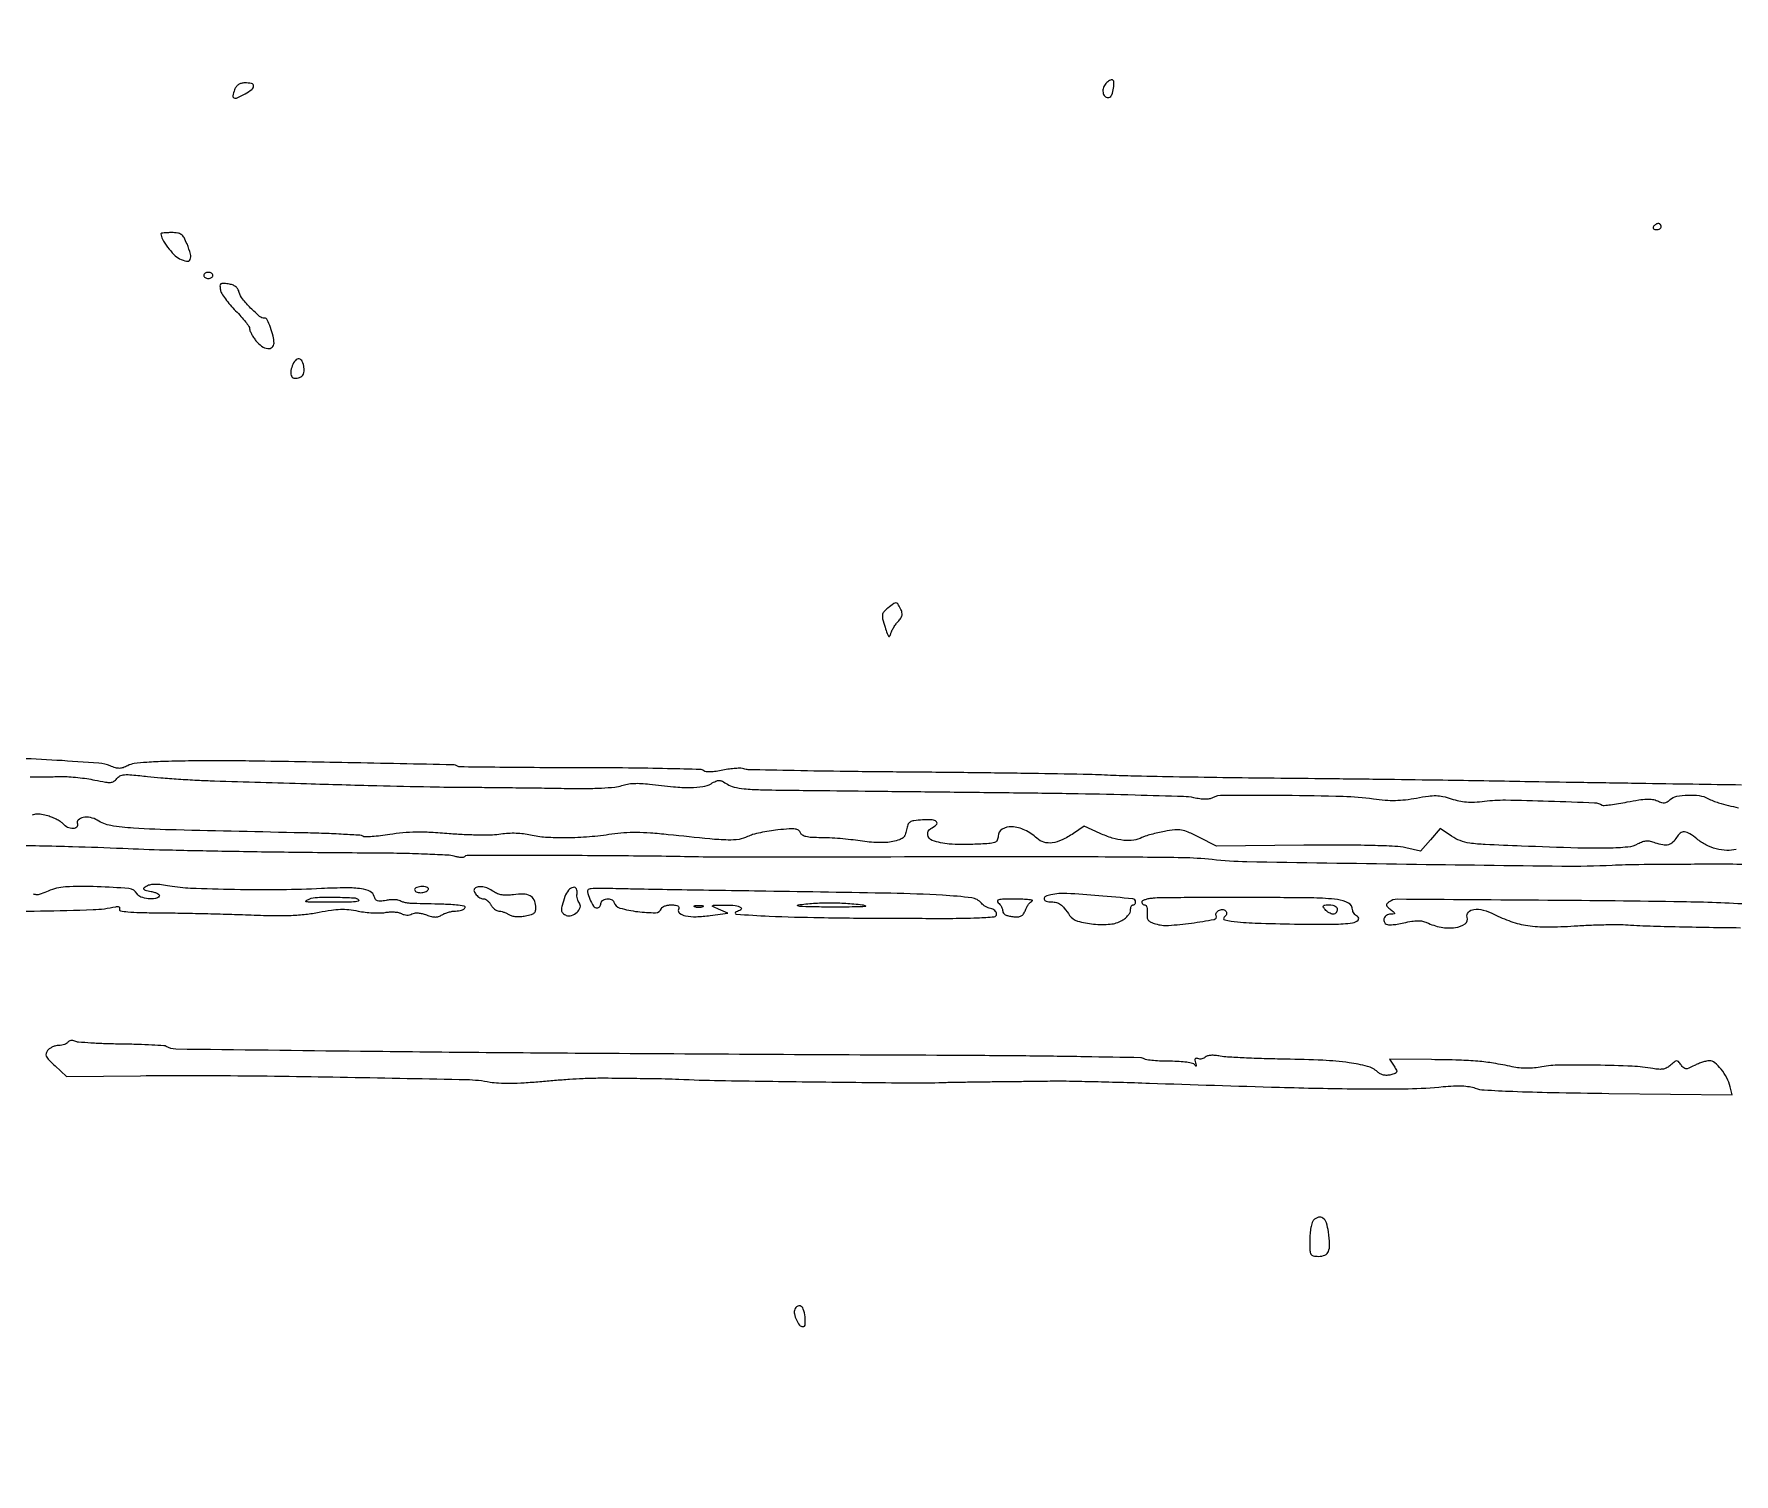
# Model space of a CAD drawing. Extents: x 0 to 5034, y 0 to 2560.
# Drawn here: x 1044 to 1601, y 2089 to 2560 of the extents above; entities that cross this region are included whole.
import ezdxf

# ---------------------------------------------------------------- set-up
doc = ezdxf.new("R2010")
doc.units = 0

msp = doc.modelspace()

# ---------------------------------------------------------------- linework, layer by layer
for points in [[(1043.174799, 2316.926677, 0.027253), (1044.720692, 2316.869161, -0.000161), (1046.522672, 2316.899766, -0.000075), (1048.858578, 2316.938337, -0.000074), (1051.309601, 2316.978077, -0.000104), (1053.5, 2317.012811, -0.020124), (1055.835396, 2316.955361, -0.010292), (1058.756923, 2316.705196, -0.01021), (1061.760885, 2316.323395, -0.015107), (1064.374633, 2315.855732, 0.008366), (1067.813841, 2315.192411, 0.060444), (1069.494633, 2315.103145, 0.127101), (1070.576971, 2315.462455, 0.091769), (1071.506031, 2316.339135, -0.122079), (1072.563247, 2317.223253, -0.096686), (1074.007296, 2317.608543, -0.040679), (1076.439974, 2317.576072, -0.005227), (1081.631399, 2317.028369, 0.008766), (1085.941334, 2316.604484, 0.003752), (1091.713598, 2316.182354, 0.003711), (1097.873781, 2315.824198, 0.00488), (1103.5, 2315.593992, 0.00046), (1133.666162, 2314.682262, 0.001019), (1156.677424, 2314.054888, 0.001277), (1174.146558, 2313.658852, 0.003901), (1186, 2313.51292, -0.001114), (1192.736817, 2313.46754, -0.00059), (1201.0875, 2313.382818, -0.000587), (1209.627847, 2313.276054, -0.00091), (1217, 2313.161807, 0.005045), (1224.434868, 2313.108078, 0.010698), (1230.191328, 2313.247745, 0.012114), (1234.505824, 2313.54973, 0.062196), (1236.843131, 2314.068319, -0.044498), (1238.637988, 2314.533571, -0.028473), (1240.780935, 2314.765398, -0.02552), (1243.202623, 2314.764919, -0.019471), (1245.843131, 2314.526195, 0.009169), (1253.708264, 2313.65145, 0.024885), (1259.310862, 2313.412261, 0.034973), (1263.346059, 2313.723629, 0.096961), (1266.017279, 2314.669279, -0.025827), (1267.646705, 2315.521559, -0.116469), (1268.692591, 2315.731815, -0.113296), (1269.737013, 2315.454941, -0.023822), (1271.375405, 2314.489681, 0.088228), (1273.575654, 2313.548935, 0.033674), (1276.877613, 2313.013633, 0.017571), (1282.200484, 2312.703186, 0.003047), (1292.279951, 2312.531573, -0.000009), (1302.591156, 2312.41867, -0.000002), (1321.157236, 2312.214958, -0.000002), (1342.798547, 2311.977339, -0.000002), (1365, 2311.733402, -0.001584), (1386.209002, 2311.433093, -0.002342), (1404.808387, 2311.023627, -0.001052), (1420.671569, 2310.566625, -0.045867), (1423.985998, 2310.158313, 0.020798), (1425.988954, 2309.809019, 0.031473), (1427.753712, 2309.688587, 0.036966), (1429.20718, 2309.788579, 0.087424), (1430.234958, 2310.125746, -0.123417), (1433.603029, 2310.970722, -0.001879), (1453.881358, 2310.898828, -0.00485), (1472.885647, 2310.575664, -0.028548), (1482.816296, 2309.741689, 0.015387), (1486.682983, 2309.314265, 0.024209), (1490.021716, 2309.211022, 0.024846), (1493.291242, 2309.430994, 0.01741), (1496.940875, 2309.988844, -0.011856), (1500.807918, 2310.623955, -0.04062), (1503.348444, 2310.771159, -0.050269), (1505.585041, 2310.492909, -0.026048), (1508.296587, 2309.72401, 0.029044), (1510.818161, 2309.025261, 0.035656), (1513.236765, 2308.682031, 0.031632), (1515.901661, 2308.664855, 0.016649), (1519.200691, 2308.962881, -0.034332), (1526.015489, 2309.336365, -0.004784), (1540.155024, 2309.004659, -0.001966), (1555.221395, 2308.447616, -0.128878), (1557.690388, 2307.691351, 0.161757), (1558.317322, 2307.54268, 0.008015), (1560.454321, 2307.765575, 0.012252), (1563.02226, 2308.139142, 0.00849), (1565.906059, 2308.68163, -0.01001), (1569.675461, 2309.378861, -0.031118), (1572.2453, 2309.638443, -0.046415), (1574.164159, 2309.534126, -0.070228), (1575.765586, 2309.060945, 0.033931), (1577.111129, 2308.554953, 0.097129), (1578.101011, 2308.457429, 0.10988), (1578.981962, 2308.743834, 0.050631), (1579.958407, 2309.462359, -0.135088), (1582.095196, 2310.53976, -0.041687), (1585.709615, 2310.957766, -0.042211), (1589.48781, 2310.759001, -0.088849), (1592.272393, 2309.85422, 0.054469), (1595.771462, 2308.446223, 0.010934), (1602.287228, 2306.769503, 0.011417)], [(1603.328762, 2314.208302, 0.000863), (1587.409933, 2314.470358, -0.000175), (1569.734167, 2314.737017, -0.000135), (1550.439168, 2315.040067, -0.000136), (1532.399563, 2315.333178, -0.000325), (1519, 2315.563257, 0.000885), (1505.583018, 2315.778613, 0.000369), (1487.478798, 2316.023821, 0.000365), (1468.093662, 2316.257947, 0.000472), (1450.310801, 2316.442959, -0.001061), (1433.565388, 2316.636917, -0.00116), (1417.310882, 2316.897428, -0.001084), (1403.403033, 2317.182784, -0.005784), (1395.810801, 2317.442935, 0.006646), (1387.807879, 2317.703356, 0.000914), (1371.135048, 2317.993654, 0.001049), (1351.385079, 2318.259957, 0.000888), (1330.5, 2318.460654, -0.001158), (1310.443249, 2318.664253, -0.001839), (1293.272784, 2318.941506, -0.000386), (1278.178508, 2319.252429, -0.086659), (1276.790329, 2319.525531, 0.089468), (1275.810831, 2319.712564, 0.018919), (1274.064869, 2319.664333, 0.019241), (1272.016778, 2319.450708, 0.017215), (1269.912981, 2319.074758, -0.016332), (1267.670572, 2318.66995, -0.029714), (1265.816401, 2318.509108, -0.035237), (1264.396986, 2318.570641, -0.145758), (1263.61575, 2318.903936, 0.16772), (1262.546686, 2319.306797, 0.000975), (1251.756967, 2319.588277, 0.003771), (1238.985143, 2319.800165, 0.002022), (1223.214971, 2319.879058, -0.001015), (1208.107016, 2319.924229, -0.001647), (1195.267619, 2320.030987, -0.000215), (1183.84608, 2320.168504, -0.131069), (1183.221873, 2320.343358, 0.128904), (1181.498638, 2320.833998, 0.000178), (1147.104662, 2321.543662, 0.001662), (1116.127312, 2322.068782, 0.005802), (1096.135757, 2322.109196, 0.003929), (1087.317422, 2321.955381, 0.012068), (1081.35269, 2321.660287, 0.015409), (1077.229959, 2321.22838, 0.085722), (1075.116136, 2320.560056, -0.035437), (1073.606904, 2319.910537, -0.080089), (1072.385432, 2319.693656, -0.075209), (1071.110215, 2319.865883, -0.028419), (1069.41063, 2320.46939, 0.080877), (1065.668026, 2321.371883, 0.003373), (1051.922286, 2322.314574, 0.006279), (1038.411318, 2322.979444, 0.020742)], [(1632.557624, 2267.035856, 0.000017), (1642.340625, 2266.831879, 0.000656)], [(1035.41152, 2294.595075, -0.002115), (1057.08333, 2294.111972, -0.004768), (1073.5, 2293.519843, 0.00519), (1087.252663, 2293.035412, 0.001797), (1107.11231, 2292.613572, 0.001648), (1130.698276, 2292.275114, 0.001238), (1156.650609, 2292.052523, -0.003622), (1165.360228, 2291.936293, -0.004953), (1173.200961, 2291.697115, -0.003287), (1179.76747, 2291.388427, -0.056498), (1181.887124, 2291.032372, 0.023808), (1183.101591, 2290.745844, 0.03437), (1184.197288, 2290.618867, 0.036811), (1185.057595, 2290.642041, 0.233274), (1185.41811, 2290.867499, -0.260148), (1186.169844, 2291.286222, -0.000135), (1213.796861, 2291.256543, -0.001973), (1240.664196, 2291.114368, -0.002652), (1265, 2290.760445, 0.003753), (1268.216299, 2290.720751, 0.000609), (1274.465625, 2290.698142, 0.000672), (1281.822438, 2290.690371, 0.000591), (1289.5, 2290.701651, -0.000297), (1360.258732, 2290.847193, -0.001754), (1397.337068, 2290.771361, -0.002425), (1420.343691, 2290.532005, -0.023949), (1430, 2289.921468, 0.023549), (1441.35616, 2289.194344, 0.000577), (1493.690678, 2288.372734, 0.000833), (1544.532654, 2287.717961, 0.014659), (1561, 2288.016103, -0.008935), (1569.65695, 2288.271971, -0.002084), (1584.188103, 2288.381079, -0.001666), (1604.216029, 2288.381247, -0.000643)], [(1601.5, 2293.189886, -0.079068), (1598.450649, 2292.815919, -0.056367), (1595.041887, 2293.325507, -0.053717), (1591.658744, 2294.631251, -0.056017), (1588.682889, 2296.613378, 0.035116), (1586.354673, 2298.308432, 0.121359), (1584.595509, 2298.886648, 0.185517), (1583.208491, 2298.471482, 0.105817), (1582.062964, 2297.117649, -0.079447), (1580.858412, 2295.532997, -0.125722), (1579.379224, 2294.701424, -0.107782), (1577.511443, 2294.613045, -0.048406), (1575.127953, 2295.257805, 0.03277), (1573.485173, 2295.75772, 0.071099), (1572.173955, 2295.873314, 0.073175), (1570.906743, 2295.616283, 0.036469), (1569.407705, 2294.948452, -0.0989), (1566.048042, 2293.928089, -0.019758), (1559.761055, 2293.561857, -0.011991), (1549.676287, 2293.61535, -0.002276), (1531.313671, 2294.236929, -0.002388), (1519.37807, 2294.752454, -0.023296), (1514.349997, 2295.22915, -0.055258), (1511.226442, 2296.031758, -0.058646), (1508.421303, 2297.488843), (1504.715264, 2300.003829), (1501.494381, 2296.277817), (1498.273498, 2292.551805), (1493.386749, 2293.672267, 0.044084), (1489.881249, 2294.156541, 0.005888), (1482.416586, 2294.435782, 0.005865), (1472.565947, 2294.572568, 0.002864), (1460, 2294.527675), (1431.5, 2294.262621), (1425.708369, 2297.174296, 0.013553), (1422.158099, 2298.840192, 0.061125), (1419.966597, 2299.493038, 0.068225), (1417.797533, 2299.560718, 0.01944), (1414.454851, 2299.076287, 0.010717), (1412.222192, 2298.613864, 0.010991), (1410.030238, 2298.059665, 0.010793), (1408.151617, 2297.496583, 0.04468), (1407.062223, 2297.033301, -0.091375), (1404.386201, 2296.178596, -0.056953), (1401.084162, 2296.135255, -0.048927), (1397.34168, 2296.887797, -0.034901), (1393.347771, 2298.418466), (1388.195541, 2300.817395), (1384.620817, 2298.388307, -0.038042), (1380.903353, 2296.25588, -0.078209), (1377.69496, 2295.303158, -0.104176), (1374.97556, 2295.507631, -0.118063), (1372.706721, 2296.799732, 0.0776), (1368.748158, 2299.49538, 0.097917), (1364.460796, 2300.579785, 0.151645), (1361.293219, 2299.776116, 0.261029), (1360, 2297.467739, -0.120348), (1359.680434, 2296.159294, -0.1975), (1358.822192, 2295.433868, -0.062725), (1356.919718, 2295.074961, -0.004902), (1351.75, 2294.809143, -0.028383), (1343.96951, 2294.927265, -0.071503), (1338.445673, 2296.131762, -0.272281), (1336.944056, 2297.982365, -0.317406), (1337.939235, 2299.967479, 0.059655), (1339.764817, 2301.244952, 0.422414), (1339.80536, 2302.216547, 0.194973), (1338.441877, 2302.838622, 0.026773), (1335.255159, 2302.804791, 0.014616), (1332.426937, 2302.539925, 0.108664), (1331.160525, 2302.093247, 0.166139), (1330.459218, 2301.236496, 0.046711), (1330.003014, 2299.544316, -0.050971), (1329.559817, 2297.954285, -0.124052), (1328.857096, 2296.971066, -0.09809), (1327.659911, 2296.304762, -0.02479), (1325.497856, 2295.723262, -0.038248), (1323.40669, 2295.435583, -0.019875), (1320.77129, 2295.381531, -0.018396), (1317.834862, 2295.546217, -0.016471), (1314.807371, 2295.928946, 0.01146), (1311.802253, 2296.339476, 0.007312), (1308.29213, 2296.685378, 0.007346), (1304.838941, 2296.923721, 0.013556), (1302.025987, 2297, -0.012058), (1298.966476, 2297.073791, -0.047018), (1297.094949, 2297.341719, -0.085286), (1295.948412, 2297.835033, -0.158279), (1295.317748, 2298.614344, 0.160717), (1294.66724, 2299.410405, 0.11061), (1293.562685, 2299.809408, 0.048301), (1291.630349, 2299.867, 0.007872), (1287.889332, 2299.557754, 0.015728), (1285.05743, 2299.188455, 0.014548), (1282.179133, 2298.634233, 0.014717), (1279.646537, 2297.990925, 0.046172), (1278.011837, 2297.356018, -0.077661), (1275.187137, 2296.458257, -0.044285), (1271.604529, 2296.227913, -0.018445), (1265.655575, 2296.592394, -0.002024), (1252.0446, 2297.987279, 0.008337), (1246.221407, 2298.509851, 0.016319), (1241.568689, 2298.69695, 0.019436), (1237.508619, 2298.569784, 0.020527), (1233.5446, 2298.127059, -0.018165), (1226.196243, 2297.271209, -0.01715), (1218.662519, 2296.929525, -0.017836), (1211.860012, 2297.097179, -0.043831), (1206.91876, 2297.833444, 0.028982), (1204.677819, 2298.235614, 0.022316), (1202.199781, 2298.421823, 0.021942), (1199.662671, 2298.387576, 0.024857), (1197.242868, 2298.127475, -0.032932), (1194.517814, 2297.878973, -0.008892), (1190.178187, 2297.847228, -0.008963), (1185.238848, 2297.987519, -0.00918), (1180.347081, 2298.304368, 0.00835), (1174.318873, 2298.704876, 0.015842), (1169.45517, 2298.792232, 0.018488), (1165.144613, 2298.573524, 0.018333), (1160.849829, 2298.036791, -0.010336), (1157.819725, 2297.608796, -0.014258), (1155.083356, 2297.358728, -0.010826), (1152.821528, 2297.266014, -0.14421), (1152.026597, 2297.483562, 0.123145), (1151.115666, 2297.77387, 0.002017), (1145.737523, 2298.09385, 0.00511), (1139.44788, 2298.378165, 0.003354), (1132.199741, 2298.582941, -0.000583), (1090.958848, 2299.519389, -0.009295), (1076.981812, 2300.113186, -0.027479), (1069.571129, 2300.976634, -0.099036), (1065.155811, 2302.680865, 0.09327), (1062.914638, 2303.575472, 0.093937), (1060.507459, 2303.59103, 0.147047), (1058.931558, 2302.784843, 0.301776), (1058.642285, 2301.489807, -0.302087), (1058.412003, 2300.461623, -0.193598), (1057.235074, 2299.989825, -0.108703), (1055.444524, 2300.38602, -0.111396), (1054.003818, 2301.4954, 0.074895), (1053.273103, 2302.14744, 0.024179), (1052.018445, 2302.883751, 0.0235), (1050.524043, 2303.578839, 0.024324), (1048.987883, 2304.121776, 0.026062), (1046.892597, 2304.632272, 0.06416), (1045.314592, 2304.725051, 0.067335), (1043.81054, 2304.41408, 0.031108)], [(1623.834375, 2267.286386, -0.000022), (1632.442418, 2267.153179, -0.409676)], [(1606.265062, 2275.147299, 0.011754), (1583.90243, 2276.005683, 0.001852), (1539.88527, 2276.496703, 0.000242), (1490.571506, 2276.840275, 0.157417), (1488, 2276.028474, 0.045322), (1487.253356, 2275.388471, 0.240226), (1487.099078, 2274.889829, 0.1675), (1487.396714, 2274.349363, 0.020941), (1488.44113, 2273.480997, -0.009578), (1489.499043, 2272.641314, -0.17038), (1489.720722, 2272.274187, -0.43592), (1489.564632, 2272.053902, -0.033054), (1488.750147, 2272, 0.107869), (1487.429022, 2271.711629, 0.141057), (1486.496015, 2270.909558, 0.173607), (1486.243949, 2269.864447, 0.171213), (1486.710333, 2268.889667, 0.173225), (1487.40255, 2268.561793, 0.035395), (1488.778027, 2268.522517, 0.030111), (1490.598372, 2268.709607, 0.01606), (1492.819586, 2269.147714, -0.01606), (1495.382034, 2269.65312, -0.037207), (1497.333472, 2269.825761, -0.04935), (1498.899617, 2269.692695, -0.066986), (1500.246386, 2269.250645, 0.067357), (1504.948278, 2267.711197, 0.077372), (1509.666591, 2267.581585, 0.122665), (1512.796729, 2268.799552, 0.326661), (1513.517511, 2270.944829, -0.271445), (1513.895308, 2272.612473, -0.175959), (1515.707928, 2273.532181, -0.094309), (1518.785011, 2273.326105, -0.056448), (1522.216366, 2272.004242, 0.03709), (1527.816075, 2269.594754, 0.046396), (1533.309214, 2268.253575, 0.038033), (1539.763466, 2267.796404, 0.015817), (1548.5, 2268.119337, -0.007103), (1553.570927, 2268.395327, -0.006195), (1558.884375, 2268.542958, -0.006241), (1563.692434, 2268.556933, -0.018312), (1567, 2268.404033, 0.01329), (1571.040113, 2268.176597, 0.001483), (1580.25625, 2267.93057, 0.001803), (1591.228225, 2267.709833, 0.001461), (1603, 2267.54988, -0.000446)], [(1029.459218, 2272.952342, 0.005568), (1046.58095, 2273.027442, 0.004965), (1063.764515, 2273.464878, 0.045403), (1071.175182, 2274.404531, -0.056991), (1071.799807, 2274.469102, -0.136863), (1072.242731, 2274.340352, -0.206531), (1072.447617, 2274.046292, -0.142959), (1072.41364, 2273.636815, 0.469799), (1072.724271, 2273.083576, 0.021671), (1075.158335, 2272.746875, 0.01753), (1079.029076, 2272.517987, 0.00461), (1085.238458, 2272.426158, -0.002936), (1091.460479, 2272.35498, -0.001481), (1099.304422, 2272.195938, -0.001471), (1107.407586, 2271.983767, -0.002187), (1114.5, 2271.746123, 0.005394), (1122.671757, 2271.524767, 0.013497), (1128.638999, 2271.588609, 0.017881), (1133.437067, 2271.941658, 0.022739), (1137.823495, 2272.625605, -0.012935), (1141.757592, 2273.318266, -0.029771), (1144.749662, 2273.584925, -0.034446), (1147.472958, 2273.477293, -0.024086), (1150.508756, 2272.998182, 0.020994), (1152.815155, 2272.61956, 0.017043), (1155.311715, 2272.402699, 0.017373), (1157.629136, 2272.361394, 0.042156), (1159.329964, 2272.534079, -0.033444), (1160.792525, 2272.70833, -0.02966), (1162.325774, 2272.6967, -0.030856), (1163.706788, 2272.518144, -0.075424), (1164.670526, 2272.176329, 0.056853), (1165.542536, 2271.830246, 0.057207), (1166.468248, 2271.690393, 0.059938), (1167.359507, 2271.765507, 0.076748), (1168.130101, 2272.052932, -0.095476), (1168.992899, 2272.338691, -0.048819), (1170.137316, 2272.375205, -0.04229), (1171.46222, 2272.174701, -0.03156), (1172.875545, 2271.740875, 0.025436), (1174.545782, 2271.205737, 0.06645), (1175.793724, 2271.047029, 0.082), (1176.878632, 2271.233085, 0.056252), (1178.007698, 2271.772735, -0.045096), (1178.938156, 2272.243171, -0.026788), (1180.11662, 2272.639491, -0.026661), (1181.344239, 2272.91085, -0.041083), (1182.427414, 2273, 0.037432), (1183.412285, 2273.073835, 0.04127), (1184.342489, 2273.29375, 0.0453), (1185.092549, 2273.615465, 0.131119), (1185.5, 2274, 0.525847), (1185.234491, 2274.6032, 0.025551), (1182.665762, 2274.95691, 0.014187), (1177.976748, 2275.226235, 0.002102), (1168.5, 2275.461284, -0.02257), (1167.261012, 2275.542835, -0.021761), (1166.019059, 2275.736095, -0.022288), (1164.942016, 2276.002468, -0.07038), (1164.26701, 2276.310041, 0.104713), (1163.569349, 2276.572173, 0.02939), (1162.403897, 2276.679677, 0.028268), (1161.039627, 2276.647883, 0.026412), (1159.655929, 2276.463275, -0.021217), (1157.832576, 2276.20071, -0.107318), (1156.817277, 2276.316163, -0.171459), (1156.190137, 2276.809617, -0.077339), (1155.767141, 2277.782452, 0.21891), (1154.464135, 2279.371542, 0.076641), (1151.572766, 2280.265923, 0.039878), (1146.676588, 2280.595915, 0.009476), (1138.5, 2280.339338, -0.010445), (1125.509703, 2279.956915, -0.006281), (1110.087746, 2280.018931, -0.005029), (1095.68651, 2280.402692, -0.037073), (1088.856318, 2281.162668, 0.014196), (1086.160766, 2281.588093, 0.032329), (1084.105152, 2281.718819, 0.043508), (1082.529983, 2281.579707, 0.086584), (1081.356318, 2281.154227, 0.029736), (1080.393231, 2280.523271, 0.423832), (1080.345374, 2280.156071, 0.167374), (1080.829707, 2279.847702, 0.007985), (1082.733769, 2279.423285, -0.027979), (1083.935122, 2279.104613, -0.051537), (1084.858175, 2278.694378, -0.079677), (1085.390345, 2278.263843, -0.332816), (1085.424752, 2277.878246, -0.223666), (1084.196444, 2277.07852, -0.060453), (1081.81243, 2277.039685, -0.059793), (1079.431177, 2277.581977, -0.181255), (1078.182955, 2278.637562, 0.249186), (1075.515552, 2280.355445, 0.013192), (1065.07359, 2280.955036, 0.019006), (1054.712762, 2280.882178, 0.094932), (1049.086779, 2279.539132, -0.01564), (1046.803122, 2278.59413, -0.081696), (1045.473039, 2278.32721, -0.111124), (1044.327735, 2278.54311, -0.04084)]]:
    msp.add_lwpolyline(points, format="xyb")
for points in [[(1110.084336, 2541.75, 0.036301), (1109.503817, 2539.798287, 0.371018), (1109.873735, 2539.111415, 0.202181), (1110.925745, 2539.14588, 0.015568), (1113.510738, 2540.435849, 0.034573), (1115.764776, 2541.858828, 0.246616), (1116.313493, 2542.980471, 0.348009), (1115.648682, 2543.772325, 0.050692), (1113.408759, 2544, 0.062818), (1112.2762, 2543.857146, 0.086225), (1111.341757, 2543.436519, 0.087412), (1110.612923, 2542.730679, 0.066439)], [(1395.010569, 2543.512735, 0.125618), (1394.337935, 2542.094281, 0.119454), (1394.409669, 2540.498085, 0.162541), (1395.151752, 2539.424839, 0.24494), (1396.250526, 2539.243961, 0.22392), (1397.198635, 2540.141204, 0.052745), (1397.789794, 2542.3025, 0.059318), (1397.878547, 2544.360453, 0.392299), (1397.188867, 2545, 0.112132), (1396.741179, 2544.898321, 0.038119), (1396.159601, 2544.563116, 0.035642), (1395.55256, 2544.08187, 0.034138)], [(1086, 2494.653638, 0.130931), (1086.469233, 2492.892445, 0.02963), (1088.180338, 2490.280762, 0.031376), (1090.257025, 2487.825109, 0.082395), (1092.099406, 2486.448595, 0.06805), (1094.395069, 2485.633024, 0.34086), (1095.544446, 2486.190438, 0.188067), (1095.70289, 2487.937687, 0.028613), (1094.517921, 2491.302866, 0.025722), (1093.532732, 2493.356967, 0.11005), (1092.644443, 2494.374138, 0.123173), (1091.462683, 2494.857978, 0.035888), (1089.48658, 2495, 0.00932), (1088.149771, 2494.975081, 0.015436), (1087.024183, 2494.898256, 0.009189), (1086.120461, 2494.791675, 0.374984)], [(1574.5, 2497, 0.139169), (1574.392057, 2496.620352, 0.191142), (1574.521475, 2496.29375, 0.138808), (1574.889346, 2496.073267, 0.066118), (1575.440983, 2496, 0.062283), (1576.037096, 2496.074545, 0.080552), (1576.542039, 2496.29375, 0.097988), (1576.879982, 2496.618621, 0.153634), (1577, 2497, 0.092995), (1576.928382, 2497.381732, 0.096318), (1576.723586, 2497.70625, 0.099231), (1576.418051, 2497.923444, 0.105429), (1576.059017, 2498, 0.089642), (1575.653442, 2497.926698, 0.053229), (1575.2129, 2497.70625, 0.051032), (1574.806203, 2497.382515, 0.06081)], [(1100, 2481, 0.148195), (1100.115568, 2480.618646, 0.098894), (1100.440625, 2480.29375, 0.082425), (1100.926543, 2480.074694, 0.064853), (1101.5, 2480, 0.064853), (1102.073457, 2480.074694, 0.082425), (1102.559375, 2480.29375, 0.098894), (1102.884432, 2480.618646, 0.148195), (1103, 2481, 0.148195), (1102.884432, 2481.381354, 0.098894), (1102.559375, 2481.70625, 0.082425), (1102.073457, 2481.925306, 0.064853), (1101.5, 2482, 0.064853), (1100.926543, 2481.925306, 0.082425), (1100.440625, 2481.70625, 0.098894), (1100.115568, 2481.381354, 0.148195)], [(1105.448771, 2476.309475, 0.090947), (1105.898342, 2475.11791, 0.020869), (1107.089021, 2473.315951, 0.020903), (1108.658593, 2471.324351, 0.019042), (1110.436598, 2469.405507, -0.013069), (1112.184415, 2467.563855, -0.017658), (1113.659501, 2465.804785, -0.014761), (1114.771995, 2464.288492, -0.152021), (1115, 2463.555911, 0.098022), (1115.131603, 2462.891066, 0.023857), (1115.60882, 2461.873547, 0.023547), (1116.279254, 2460.737993, 0.021528), (1117.07258, 2459.634859, 0.070853), (1118.950941, 2457.839495, 0.123072), (1120.945625, 2457.051042, 0.215981), (1122.380882, 2457.485461, 0.216139), (1123, 2458.850777, 0.060877), (1122.722409, 2461.122274, 0.029089), (1121.848045, 2463.935211, 0.021803), (1120.76275, 2466.479936, 0.288655), (1119.936971, 2467, -0.178288), (1118.279442, 2467.610437, -0.021031), (1115.350284, 2470.327169, -0.024097), (1112.658261, 2473.318609, -0.110111), (1111.615496, 2475.395848, 0.069973), (1111.164944, 2476.505725, 0.095559), (1110.458336, 2477.318097, 0.084985), (1109.432451, 2477.87165, 0.044911), (1108.021968, 2478.210084, 0.018684), (1106.287647, 2478.398761, 0.178659), (1105.584774, 2478.194675, 0.246767), (1105.308576, 2477.624, 0.036584)], [(1128.968992, 2451.418443, 0.059956), (1128.45986, 2449.369493, 0.173631), (1128.774087, 2447.964658, 0.239623), (1129.799458, 2447.354844, 0.108564), (1131.386878, 2447.594965, 0.096287), (1132.111049, 2448.047361, 0.101385), (1132.597303, 2448.730866, 0.085248), (1132.828698, 2449.651751, 0.048792), (1132.804095, 2450.800628, 0.073153), (1132.245688, 2452.858565, 0.255359), (1131.195494, 2453.673213, 0.269945), (1129.994141, 2453.210569, 0.078298)], [(1323.913287, 2372.130868, 0.037171), (1322.596671, 2370.892043, 0.149407), (1322.126563, 2369.90604, 0.101069), (1322.195244, 2368.615588, 0.012359), (1322.979679, 2365.880868, 0.00935), (1323.669003, 2363.819825, 0.076442), (1324.138215, 2362.948645, 0.471654), (1324.489183, 2362.933638, 0.131714), (1324.777006, 2363.5, -0.054486), (1325.078829, 2364.419618, -0.024823), (1325.658848, 2365.545722, -0.024228), (1326.39422, 2366.68369, -0.030576), (1327.185508, 2367.655651, 0.032051), (1328.161036, 2368.861163, 0.104244), (1328.567166, 2369.79938, 0.1218), (1328.528159, 2370.736001, 0.051889), (1328.050494, 2371.905651, 0.018628), (1327.118051, 2373.502016, 0.242204), (1326.542698, 2373.838846, 0.176207), (1325.826237, 2373.621568, 0.009344)], [(1150.659761, 2276.673572, -0.525708), (1150.582452, 2276.254918, -0.085988), (1149.62119, 2276.010865, -0.017859), (1147.126577, 2275.907613, -0.001413), (1140.5, 2275.888889, -0.001727), (1135.060472, 2275.907682, -0.041299), (1133.540835, 2276.043992, -0.666901), (1133.466813, 2276.371233, -0.060183), (1134.5, 2276.931252, -0.087221), (1137.180439, 2277.481535, -0.011107), (1143.092432, 2277.518596, -0.007392), (1149.167495, 2277.33186, -0.18711)], [(1169, 2280, 0.186414), (1169.147465, 2279.618213, 0.089706), (1169.570164, 2279.29375, 0.069539), (1170.198222, 2279.073784, 0.049547), (1170.940983, 2279, 0.046881), (1171.729296, 2279.074077, 0.046318), (1172.49335, 2279.29375, 0.050262), (1173.123976, 2279.616444, 0.111412), (1173.5, 2280, 0.253782), (1173.521766, 2280.384801, 0.1651), (1173.205217, 2280.712684, 0.083483), (1172.520664, 2280.931329, 0.035659), (1171.559017, 2281, 0.037227), (1170.579009, 2280.926934, 0.055981), (1169.751711, 2280.70625, 0.073461), (1169.186221, 2280.383082, 0.230178)], [(1188.675343, 2280.342009, 0.290996), (1188.487455, 2279.498022, 0.092621), (1189.17111, 2278.336595, 0.078264), (1190.357907, 2277.34132, 0.136244), (1191.587261, 2277, -0.119743), (1192.17892, 2276.856244, -0.05391), (1192.849731, 2276.4125, -0.049045), (1193.491043, 2275.765068, -0.047847), (1194, 2275, 0.052469), (1194.519143, 2274.235013, 0.051138), (1195.190223, 2273.5875, 0.055539), (1195.904599, 2273.145199, 0.111309), (1196.548753, 2273, -0.057335), (1197.244884, 2272.919912, -0.025834), (1198.129623, 2272.664787, -0.025167), (1199.04638, 2272.295723, -0.03131), (1199.854409, 2271.85885, 0.078494), (1200.838761, 2271.440838, 0.039804), (1202.169867, 2271.218717, 0.036163), (1203.695328, 2271.198143, 0.03167), (1205.278345, 2271.392439, 0.023129), (1207.231604, 2271.853276, 0.118947), (1208.192774, 2272.396893, 0.167264), (1208.628377, 2273.217848, 0.058337), (1208.682389, 2274.573226, 0.09823), (1208.096153, 2276.670683, 0.158393), (1206.800006, 2277.97423, 0.11436), (1204.633403, 2278.519014, 0.038726), (1201.367002, 2278.326716, -0.026487), (1199.309798, 2278.155046, -0.047691), (1197.622115, 2278.264929, -0.05588), (1196.179895, 2278.667137, -0.056911), (1194.872086, 2279.377041, 0.04816), (1193.075353, 2280.393335, 0.066106), (1191.296388, 2280.917431, 0.081514), (1189.76145, 2280.904865, 0.154856)], [(1218.212598, 2277.711384, 0.014605), (1217.262041, 2274.821399, 0.089976), (1217.092253, 2273.2712, 0.182067), (1217.540278, 2272.29576, 0.103779), (1218.644618, 2271.582879, 0.174634), (1220.388731, 2271.546898, 0.106526), (1222.178211, 2272.613266, 0.124676), (1223.194098, 2274.187547, 0.260065), (1222.935595, 2275.577603, -0.069738), (1222.553395, 2276.196156, -0.043803), (1222.280166, 2277.002586, -0.043212), (1222.147939, 2277.861475, -0.059704), (1222.189127, 2278.639559, 0.15906), (1221.956176, 2280.253749, 0.348487), (1220.896933, 2280.754159, 0.169806), (1219.364431, 2279.781122, 0.080601)], [(1226.105099, 2280.201699, 0.384067), (1225.59825, 2279.30748, 0.045326), (1226.353534, 2276.935993, 0.042841), (1227.567642, 2274.629582, 0.255507), (1228.719238, 2274, 0.11637), (1229.207767, 2274.115261, 0.100507), (1229.623776, 2274.440625, 0.093101), (1229.903029, 2274.927162, 0.084043), (1230, 2275.5, -0.25037), (1230.52459, 2276.48196, -0.124578), (1231.892309, 2276.968254, -0.117593), (1233.383449, 2276.757545, -0.222191), (1234.201669, 2275.894994, 0.249578), (1236.224166, 2273.97316, 0.035552), (1242.02738, 2272.798938, 0.035236), (1247.849474, 2272.460138, 0.319426), (1249.793097, 2273.879292, -0.177403), (1250.136536, 2274.310211, -0.05393), (1250.904482, 2274.670792, -0.046478), (1251.920103, 2274.917542, -0.036378), (1253.051949, 2275, -0.025663), (1254.412734, 2274.930111, -0.114844), (1255.162663, 2274.67214, -0.223527), (1255.457096, 2274.213765, -0.125034), (1255.377694, 2273.541872, 0.338275), (1255.755839, 2272.255816, 0.110606), (1257.685979, 2271.412043, 0.056698), (1261.130568, 2271.140978, 0.023847), (1265.768129, 2271.524115), (1271.5, 2272.274146), (1268.5, 2273.591969, -0.007772), (1266.569904, 2274.475849, -0.596705), (1266.556392, 2274.746824, -0.132948), (1267.124711, 2274.910423, -0.001838), (1270.75, 2274.954896, -0.027224), (1273.965173, 2274.807399, -0.116249), (1275.769127, 2274.185999, -0.533932), (1275.789238, 2273.4345, -0.098083), (1274.25, 2272.744968, 0.859071), (1274.306245, 2271.989372, 0.008619), (1285.064138, 2271.345449, 0.006673), (1301.71161, 2270.8592, 0.002974), (1323.650037, 2270.64188, 0.001132), (1343.960038, 2270.607474, 0.009229), (1353.243816, 2270.784135, 0.011372), (1358.696228, 2271.112916, 0.390116), (1359.5, 2271.986305, 0.123096), (1359.350898, 2272.582761, 0.081099), (1358.919824, 2273.14774, 0.073089), (1358.279837, 2273.596251, 0.068884), (1357.524933, 2273.852973, -0.04569), (1356.693599, 2274.09344, -0.033976), (1355.828968, 2274.50135, -0.034706), (1355.060044, 2275.003064, -0.063318), (1354.524933, 2275.526087, 0.196892), (1351.349991, 2277.308826, 0.01672), (1341.835238, 2278.161572, 0.009355), (1324.840397, 2278.794729, 0.000926), (1284, 2279.475935, -0.000217), (1268.927642, 2279.705981, -0.000256), (1254.651563, 2279.937385, -0.000224), (1242.590932, 2280.144451, -0.001595), (1236.750003, 2280.265993, 0.003051), (1232.949219, 2280.334008, 0.004458), (1229.601189, 2280.343634, 0.002241), (1226.764487, 2280.313786, 0.076837)], [(1315.5, 2275.038487, -0.080243), (1316.567258, 2274.727446, -0.769939), (1316.518069, 2274.464906, -0.016571), (1313.124155, 2274.328513, -0.001914), (1305.5, 2274.304125, -0.002935), (1298.954156, 2274.346673, -0.012703), (1295.070428, 2274.493445, -0.151312), (1294.429087, 2274.737431, -0.662848), (1294.5, 2275, -0.017223), (1299.60154, 2275.521471, -0.016399), (1304.811207, 2275.701938, -0.016105), (1310.11535, 2275.540777, -0.015217)], [(1360, 2275.718197, -0.052991), (1360.57396, 2275.141269, -0.043198), (1361.059375, 2274.41722, -0.044846), (1361.391294, 2273.663088, -0.081426), (1361.5, 2273, 0.165189), (1361.722503, 2272.344898, 0.102127), (1362.344008, 2271.808091, 0.070027), (1363.361534, 2271.414563, 0.033285), (1364.750644, 2271.186594, 0.031233), (1366.488592, 2271.128052, 0.111673), (1367.558882, 2271.402706, 0.132437), (1368.304943, 2272.079782, 0.051839), (1368.93602, 2273.331719, -0.035645), (1369.390732, 2274.311327, -0.035018), (1369.982345, 2275.222548, -0.037166), (1370.615197, 2275.943876, -0.099271), (1371.185376, 2276.316178, 0.73654), (1371.169086, 2276.520851, 0.030323), (1370.057579, 2276.701463, 0.016288), (1368.09957, 2276.834588, 0.007145), (1365.5, 2276.889249, 0.005658), (1361.813308, 2276.872361, 0.04851), (1360.17631, 2276.686852, 0.308747), (1359.787111, 2276.27907, 0.2692)], [(1377.25, 2278.324741, 0.060235), (1375.533388, 2277.748951, 0.314047), (1375.065549, 2276.928536, 0.319455), (1375.674134, 2276.218697, 0.060983), (1377.460573, 2276, -0.06196), (1379.099601, 2275.79611, -0.098439), (1380.372235, 2275.19111, -0.06597), (1381.639228, 2273.958204, -0.015663), (1383.392703, 2271.583138, 0.175171), (1385.994504, 2269.728304, 0.043705), (1391.209574, 2268.751517, 0.044707), (1396.711697, 2268.705038, 0.113367), (1400.5, 2269.904673, 0.040017), (1401.637657, 2270.703942, 0.045873), (1402.577951, 2271.641819, 0.051551), (1403.204156, 2272.573052, 0.14405), (1403.361111, 2273.336153, -0.05141), (1403.373497, 2273.972898, -0.07547), (1403.524132, 2274.511245, -0.100254), (1403.782986, 2274.871291, -0.189114), (1404.111111, 2275, 0.103531), (1404.45029, 2275.070992, 0.098893), (1404.738889, 2275.272613, 0.096825), (1404.932285, 2275.573805, 0.09472), (1405, 2275.928044, 0.384992), (1404.052885, 2276.975772, 0.003659), (1392.916464, 2278.019746, 0.009388), (1382.43804, 2278.72684, 0.06306)], [(1410.75, 2277.189635, 0.02345), (1409.313083, 2277.002554, 0.036364), (1408.101562, 2276.694422, 0.040858), (1407.231259, 2276.322949, 0.278294), (1407, 2275.939635, 0.109665), (1407.079581, 2275.581162, 0.099857), (1407.304868, 2275.276018, 0.095126), (1407.641604, 2275.07137, 0.089339), (1408.037849, 2275, -0.247291), (1408.413302, 2274.802213, -0.081673), (1408.686275, 2274.219518, -0.058919), (1408.822571, 2273.360853, -0.036925), (1408.787849, 2272.343042, 0.049064), (1408.773875, 2270.926857, 0.142122), (1409.125297, 2270.022248, 0.124429), (1409.941274, 2269.37536, 0.033644), (1411.5, 2268.796697, 0.087686), (1415.75377, 2268.312742, 0.018465), (1423.227347, 2269.051775, 0.011648), (1430.651351, 2270.240605, 0.469292), (1431.360037, 2271.504141, -0.242338), (1431.471226, 2272.519229, -0.149473), (1432.419179, 2273.300714, -0.139469), (1433.692849, 2273.448531, -0.217226), (1434.59609, 2272.844523, -0.117132), (1434.751117, 2272.377298, -0.100555), (1434.692453, 2271.861569, -0.092863), (1434.428019, 2271.376253, -0.083476), (1433.997127, 2270.998225, 0.673252), (1434.148122, 2270.107232, 0.031404), (1438.329009, 2269.453784, 0.015884), (1446.060884, 2268.985535, 0.004145), (1458.5, 2268.731353, 0.005265), (1469.907911, 2268.712977, 0.029712), (1475.979388, 2269.128465, 0.167268), (1477.792591, 2270.025009, 0.495673), (1477.628416, 2271.188073, -0.05629), (1477.005578, 2271.635234, -0.05177), (1476.478347, 2272.221744, -0.05533), (1476.118876, 2272.852161, -0.102275), (1476, 2273.427245, 0.277488), (1474.704164, 2275.582399, 0.091554), (1471.033217, 2276.740063, 0.027576), (1463.28687, 2277.265681, 0.002443), (1443.696245, 2277.417057, 0.00102), (1432.23888, 2277.426242, 0.001416), (1421.974835, 2277.384466, 0.000867), (1413.334821, 2277.309846, 0.018053)], [(1263.25, 2274.337719, -0.057986), (1262.679992, 2274.181385, -0.037979), (1262, 2274.12966, -0.037979), (1261.320008, 2274.181385, -0.057986), (1260.75, 2274.337719, -0.174857), (1260.540618, 2274.525001, -0.447206), (1260.601562, 2274.693942, -0.078554), (1261.10856, 2274.810911, -0.017491), (1262, 2274.842105, -0.017491), (1262.89144, 2274.810911, -0.078554), (1263.398438, 2274.693942, -0.447206), (1263.459382, 2274.525001, -0.174857)], [(1471, 2273.5, -0.090674), (1470.895288, 2272.927343, -0.09558), (1470.595343, 2272.440625, -0.099644), (1470.14801, 2272.114952, -0.108083), (1469.622445, 2272, -0.086594), (1469.004766, 2272.107783, -0.04354), (1468.28386, 2272.440625, -0.041499), (1467.578122, 2272.926058, -0.048188), (1467, 2273.5, -0.037417), (1466.421153, 2274.314382, -0.333054), (1466.462368, 2274.72568, -0.193794), (1466.9439, 2274.955372, -0.015561), (1468.377555, 2275, -0.043099), (1469.488806, 2274.904034, -0.087038), (1470.312926, 2274.607004, -0.121072), (1470.816213, 2274.128139, -0.143291)], [(1055.542134, 2230.068174, -0.120697), (1055.125029, 2229.658025, -0.048147), (1054.39482, 2229.313776, -0.043994), (1053.499326, 2229.079016, -0.042139), (1052.563428, 2229, 0.059924), (1051.577652, 2228.881431, 0.043914), (1050.533447, 2228.52705, 0.044602), (1049.589847, 2228.006528, 0.071328), (1048.908674, 2227.389959, 0.106379), (1048.385144, 2226.386224, 0.181217), (1048.468878, 2225.455658, 0.08338), (1049.276225, 2224.311904, 0.011987), (1051.34634, 2222.321413), (1055.120222, 2218.862909), (1079.310111, 2219.12042, -0.004931), (1108.741194, 2219.143453, -0.002267), (1147.081295, 2218.621455, -0.000844), (1186.036004, 2217.848642, -0.041286), (1193.748003, 2217.043316, 0.035996), (1196.450451, 2216.732218, 0.013121), (1200.305145, 2216.668954, 0.011836), (1204.900646, 2216.822966, 0.008617), (1210, 2217.203084, -0.003193), (1214.806224, 2217.61382, -0.002965), (1219.7375, 2217.974131, -0.002956), (1224.127369, 2218.242668, -0.009977), (1227, 2218.343917, -0.005802), (1232.365416, 2218.363632, -0.001237), (1241.693546, 2218.266574, -0.001105), (1251.008459, 2218.126007, -0.007948), (1255.5, 2217.976849, 0.008283), (1268.834601, 2217.542953, 0.00089), (1299.731139, 2217.104747, 0.000752), (1330.997059, 2216.764041, 0.011059), (1342, 2216.904059, -0.004055), (1344.062271, 2216.959197, -0.00063), (1348.14375, 2217.030061, -0.000702), (1352.957629, 2217.100817, -0.000611), (1358, 2217.161693, 0.0001), (1363.335364, 2217.220652, 0.000082), (1369.03125, 2217.285661, 0.000083), (1374.263516, 2217.347101, 0.00022), (1378, 2217.393237, -0.007504), (1382.310138, 2217.383664, -0.001345), (1390.346875, 2217.223566, -0.001452), (1399.76158, 2216.983325, -0.001311), (1409.5, 2216.68096, 0.001019), (1452.09303, 2215.333538, 0.004409), (1477.389995, 2214.808052, 0.007156), (1494.195242, 2214.847706, 0.021499), (1505.646331, 2215.531731, -0.013835), (1509.017838, 2215.785023, -0.023196), (1511.858569, 2215.787673, -0.027737), (1514.227628, 2215.547794, -0.047758), (1516.146331, 2215.05416, 0.072935), (1519.085848, 2214.453254, 0.004103), (1528.404697, 2214.007221, 0.004957), (1541.306247, 2213.623849, 0.001729), (1559.883462, 2213.320373), (1600.266924, 2212.800355), (1599.589232, 2215.500494, 0.060661), (1598.475775, 2218.396311, 0.047147), (1596.617658, 2221.217143, 0.048801), (1594.524381, 2223.357733, 0.176563), (1592.762282, 2224, 0.057387), (1591.839842, 2223.893778, 0.020251), (1590.555076, 2223.538496, 0.019794), (1589.162338, 2223.030312, 0.021953), (1587.862555, 2222.428924, -0.014943), (1586.01226, 2221.541134, -0.11848), (1585.084997, 2221.370848, -0.178893), (1584.364764, 2221.682413, -0.044305), (1583.502533, 2222.665649, 0.02657), (1582.640261, 2223.722185, 0.214736), (1582.080197, 2223.965687, 0.167216), (1581.44444, 2223.737719, 0.014977), (1580.134931, 2222.62211, -0.054065), (1578.935922, 2221.752406, -0.080476), (1577.724648, 2221.297984, -0.066963), (1576.272722, 2221.204089, -0.026906), (1574.294612, 2221.448522, 0.033499), (1567.555668, 2222.19126, 0.006948), (1555.635901, 2222.535889, 0.006293), (1543.727657, 2222.564725, 0.044343), (1537.967145, 2221.993769, -0.023991), (1535.495757, 2221.646889, -0.024174), (1533.008772, 2221.539543, -0.024553), (1530.562284, 2221.672513, -0.026799), (1528.212068, 2222.044511, 0.011777), (1522.16574, 2223.188616, 0.018929), (1516.96113, 2223.845802, 0.014924), (1510.92065, 2224.195972, 0.004603), (1501.803544, 2224.367877), (1488.107088, 2224.5), (1489.562621, 2222.27133, -0.020347), (1490.376586, 2220.906816, -0.218762), (1490.418245, 2220.280655, -0.222637), (1489.970317, 2219.847733, -0.021086), (1488.468782, 2219.402809, -0.051784), (1487.249886, 2219.228018, -0.06496), (1486.113986, 2219.331423, -0.067305), (1485.074589, 2219.716649, -0.061635), (1484.140182, 2220.373137, 0.119886), (1480.855394, 2222.154552, 0.030356), (1474.857781, 2223.355368, 0.022466), (1466.245737, 2224.149796, 0.008191), (1454, 2224.525614, -0.003577), (1447.019033, 2224.675391, -0.004419), (1440.517121, 2224.918953, -0.003655), (1435.063505, 2225.211497, -0.0324), (1432.675304, 2225.513233, 0.024726), (1431.030834, 2225.746676, 0.038788), (1429.603777, 2225.766706, 0.046606), (1428.481358, 2225.589431, 0.134708), (1427.803449, 2225.203449, -0.082292), (1427.2995, 2224.842773, -0.062352), (1426.655731, 2224.620519, -0.062276), (1425.976146, 2224.563647, -0.081557), (1425.366804, 2224.689486, 0.070221), (1424.762079, 2224.828654, 0.288538), (1424.442742, 2224.664092, 0.182286), (1424.364206, 2224.213433, 0.031639), (1424.582992, 2223.361341, -0.012256), (1424.807667, 2222.60866, -0.151153), (1424.797476, 2222.313072, -0.556946), (1424.661015, 2222.28256, -0.035882), (1424.339848, 2222.661765, 0.178071), (1423.612847, 2223.145758, 0.022887), (1421.743062, 2223.5037, 0.022787), (1419.278973, 2223.745498, 0.013063), (1416.292792, 2223.823529, -0.010455), (1413.441379, 2223.883157, -0.013482), (1410.82796, 2224.063191, -0.011266), (1408.670479, 2224.319561, -0.105539), (1407.797276, 2224.639399, 0.136601), (1406.670254, 2224.975576, 0.000288), (1388.374825, 2225.301027, 0.001945), (1367.746156, 2225.575799, 0.001203), (1343.5, 2225.746058, -0.000422), (1228.77048, 2226.372526, -0.001308), (1151.329547, 2227.063456, -0.000202), (1090.815383, 2227.786232, -0.136138), (1087.67965, 2228.697987, 0.12364), (1086.946917, 2228.930719, 0.00248), (1083.027472, 2229.152609, 0.005725), (1078.4212, 2229.337615, 0.003796), (1073.131017, 2229.449257, -0.004964), (1067.789194, 2229.57448, -0.006947), (1063.019762, 2229.800058, -0.004398), (1059.031354, 2230.079511, -0.087442), (1057.851151, 2230.384878, 0.064544), (1057.165951, 2230.595874, 0.07668), (1056.489806, 2230.607202, 0.08846), (1055.920747, 2230.423177, 0.13277)], [(1463.229187, 2171.829187, 0.125176), (1462.752627, 2171.027528, 0.025306), (1462.361074, 2169.404199, 0.025247), (1462.090245, 2167.419192, 0.021283), (1462, 2165.3, 0.008731), (1462.059268, 2161.906005, 0.116353), (1462.386008, 2160.709532, 0.227), (1463.1514, 2160.156018, 0.04495), (1464.883369, 2160, 0.10248), (1466.939309, 2160.425859, 0.197709), (1468.092267, 2161.610326, 0.107874), (1468.47323, 2163.875568, 0.021188), (1468.097264, 2168.010825, 0.045908), (1467.430833, 2170.925418, 0.148354), (1466.303566, 2172.534516, 0.244391), (1464.860148, 2172.80576, 0.123564)], [(1293.423523, 2142.661299, 0.142224), (1293.295258, 2141.135268, 0.060753), (1293.945637, 2139.173063, 0.062328), (1294.996162, 2137.519244, 0.223723), (1296.098542, 2137, 0.394253), (1296.85732, 2137.708413, 0.048411), (1296.78748, 2140.191555, 0.044857), (1296.226224, 2142.767662, 0.241919), (1295.250526, 2143.756146, 0.119688), (1294.72957, 2143.79736, 0.095433), (1294.198436, 2143.60373, 0.087185), (1293.738408, 2143.205269, 0.079329)]]:
    msp.add_lwpolyline(points, format="xyb", close=True)

doc.saveas('drawing.dxf')
